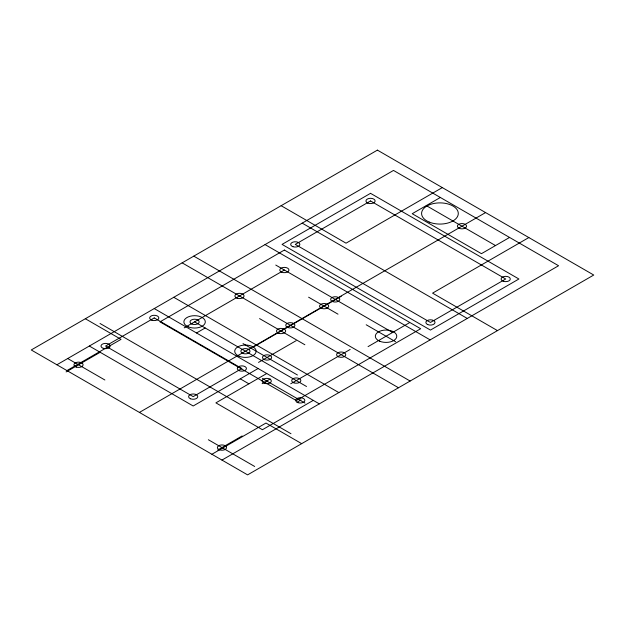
<?xml version="1.0" encoding="UTF-8"?>
<svg xmlns="http://www.w3.org/2000/svg" width="625" height="625" viewBox="0 0 625 625"><rect width="100%" height="100%" fill="white"/><g stroke="black" fill="none" stroke-linecap="round" stroke-linejoin="round"><path stroke-width="0.94" d="M56.891 364.773L393.5 170.43L558.57 265.734L221.961 460.078M66.945 370.578L121.031 339.352L85.336 318.742M66.125 371.93L100.055 352.344M184.203 327.867L284.375 270.031M442.305 187.594L346.031 243.18L281.133 205.703M196.508 332.969L205.164 327.969M440.336 197.477L412.211 213.711L481.445 253.68L509.57 237.445M139.422 412.422L485.578 212.578M253.422 346.984L341.273 296.258M258.508 362.406L296.109 340.703M258.086 368.523L193.188 405.992L89.336 346.039M266.742 373.516L215.898 402.867L262.414 429.727L313.258 400.375M262.141 383.664L270.258 378.984M528.844 237.555L432.57 293.141L497.477 330.609M290.703 383.789L350.164 349.461M368.055 346.625L409.477 322.711M297.109 402.195L301.023 399.945M217.734 450.031L242.133 435.938M211.898 454.266L265.984 423.039L301.68 443.648M426.273 205.594L495.508 245.562M302.203 223.141L467.273 318.445M265.062 244.586L430.141 339.883M275.766 265.062L392.547 332.484M366.195 324.766L395.648 341.766M308.602 297.195L338.008 314.172M193.781 256.133L410.125 381.039M182.148 262.852L398.5 387.758M259.562 318.602L304.867 344.75M173.766 297.289L338.844 392.594M243.016 343.578L297.445 375M194.594 321.867L306.531 386.5M154.242 308.562L319.312 403.867M262.344 378.469L304.961 403.078M240.25 378.82L248.898 383.82M100.023 323.477L290.977 433.727M67.602 358.469L104.875 379.992M208.359 439.734L254.68 466.477M377.406 150.125L31.25 349.969L247.594 474.875L593.75 275.031L377.406 150.125M154.242 317.93L105.562 346.039L193.188 396.625L241.859 368.523L154.242 317.93M370.523 193.328L282.062 244.398L430.453 330.078L518.914 279L370.523 193.328M284.375 250.047L159.977 321.867L296.273 400.562L420.672 328.734L284.375 250.047M370.531 200.953L295.266 244.406L430.438 322.445L505.711 278.992L370.531 200.953M429.164 222.062A18.359 10.602 0 0 0 458.195 214.57A18.359 10.602 0 0 0 432.445 203.805A18.359 10.602 0 0 0 429.164 222.062M459.281 228.352A4.586 2.648 0 0 0 466.539 226.477A4.586 2.648 0 0 0 460.102 223.781A4.586 2.648 0 0 0 459.281 228.352M264.445 383.305A4.586 2.648 0 0 0 271.336 381.008A4.586 2.648 0 0 0 264.445 378.719A4.586 2.648 0 0 0 264.445 383.305M297.984 402.664A4.586 2.648 0 0 0 304.867 400.375A4.586 2.648 0 0 0 297.984 398.078A4.586 2.648 0 0 0 297.984 402.664M103.273 348.328A4.586 2.648 0 0 0 110.156 346.039A4.586 2.648 0 0 0 103.273 343.742A4.586 2.648 0 0 0 103.273 348.328M151.945 320.227A4.586 2.648 0 0 0 158.836 317.93A4.586 2.648 0 0 0 151.945 315.641A4.586 2.648 0 0 0 151.945 320.227M190.492 398.773A4.586 2.648 0 0 0 197.75 396.898A4.586 2.648 0 0 0 191.312 394.203A4.586 2.648 0 0 0 190.492 398.773M239.172 370.664A4.586 2.648 0 0 0 246.43 368.797A4.586 2.648 0 0 0 239.992 366.102A4.586 2.648 0 0 0 239.172 370.664M239.148 356.227A10.711 6.18 0 0 0 256.086 351.859A10.711 6.18 0 0 0 241.062 345.578A10.711 6.18 0 0 0 239.148 356.227M188.305 326.875A10.711 6.18 0 0 0 205.242 322.508A10.711 6.18 0 0 0 190.227 316.227A10.711 6.18 0 0 0 188.305 326.875M367.844 203.102A4.586 2.648 0 0 0 375.102 201.227A4.586 2.648 0 0 0 368.664 198.531A4.586 2.648 0 0 0 367.844 203.102M292.977 246.703A4.586 2.648 0 0 0 299.859 244.406A4.586 2.648 0 0 0 292.977 242.109A4.586 2.648 0 0 0 292.977 246.703M427.75 324.594A4.586 2.648 0 0 0 435.008 322.719A4.586 2.648 0 0 0 428.57 320.031A4.586 2.648 0 0 0 427.75 324.594M503.414 281.289A4.586 2.648 0 0 0 510.297 278.992A4.586 2.648 0 0 0 503.414 276.695A4.586 2.648 0 0 0 503.414 281.289M278.781 333.312A4.586 2.648 0 0 0 285.664 331.016A4.586 2.648 0 0 0 278.781 328.727A4.586 2.648 0 0 0 278.781 333.312M321.438 308.305A4.586 2.648 0 0 0 328.695 306.438A4.586 2.648 0 0 0 322.258 303.742A4.586 2.648 0 0 0 321.438 308.305M219.266 449.734A4.586 2.648 0 0 0 226.523 447.859A4.586 2.648 0 0 0 220.086 445.164A4.586 2.648 0 0 0 219.266 449.734M76.227 367.07A4.586 2.648 0 0 0 83.109 364.773A4.586 2.648 0 0 0 76.227 362.477A4.586 2.648 0 0 0 76.227 367.07M264.375 359.609A4.586 2.648 0 0 0 271.633 357.742A4.586 2.648 0 0 0 265.195 355.047A4.586 2.648 0 0 0 264.375 359.609M338.477 356.805A4.586 2.648 0 0 0 345.734 354.93A4.586 2.648 0 0 0 339.297 352.234A4.586 2.648 0 0 0 338.477 356.805M237.188 298.242A4.586 2.648 0 0 0 244.07 295.953A4.586 2.648 0 0 0 237.188 293.656A4.586 2.648 0 0 0 237.188 298.242M243.141 353.516A4.586 2.648 0 0 0 250.023 351.219A4.586 2.648 0 0 0 243.141 348.93A4.586 2.648 0 0 0 243.141 353.516M332.922 301.68A4.586 2.648 0 0 0 339.805 299.383A4.586 2.648 0 0 0 332.922 297.094A4.586 2.648 0 0 0 332.922 301.68M293.977 382.867A4.586 2.648 0 0 0 300.867 380.57A4.586 2.648 0 0 0 293.977 378.281A4.586 2.648 0 0 0 293.977 382.867M191.898 324.016A4.586 2.648 0 0 0 199.156 322.141A4.586 2.648 0 0 0 192.719 319.445A4.586 2.648 0 0 0 191.898 324.016M281.68 272.18A4.586 2.648 0 0 0 288.938 270.305A4.586 2.648 0 0 0 282.5 267.609A4.586 2.648 0 0 0 281.68 272.18M287.633 327.445A4.586 2.648 0 0 0 294.891 325.578A4.586 2.648 0 0 0 288.453 322.883A4.586 2.648 0 0 0 287.633 327.445M379.773 341.242A10.711 6.18 0 0 0 396.711 336.867A10.711 6.18 0 0 0 381.688 330.586A10.711 6.18 0 0 0 379.773 341.242"/></g></svg>
